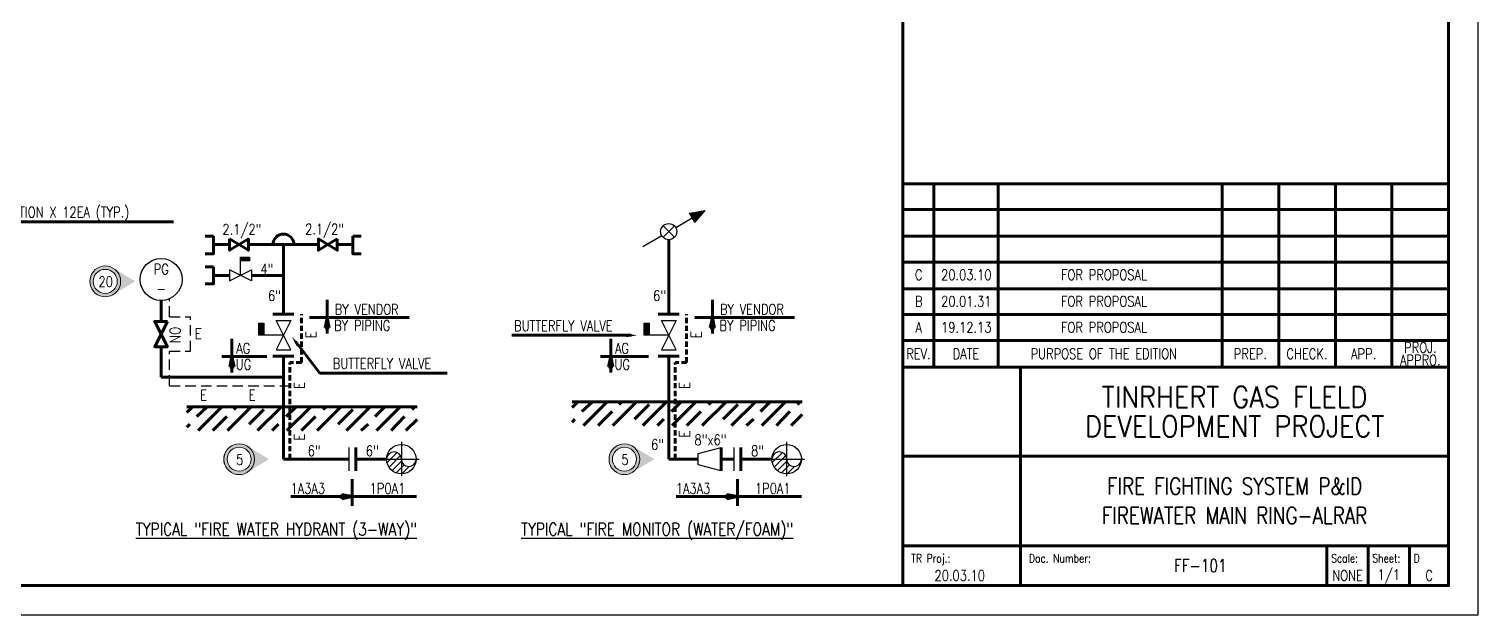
# Model space of a CAD drawing. Header units: millimetres. Extents: x 0 to 841, y 0 to 594.
# Drawn here: x 495.8 to 841, y 0 to 139.5 of the extents above; entities that cross this region are included whole.
import ezdxf
from ezdxf.enums import TextEntityAlignment as Align

# ---------------------------------------------------------------- set-up
doc = ezdxf.new("R2010")
doc.units = ezdxf.units.MM
doc.linetypes.add('HIDDEN', pattern=[0.375, 0.25, -0.125])
for name, color, linetype in [('(USER) FF_FIRE MONITOR', 2, 'Continuous'), ('2c', 7, 'Continuous'), ('border', 7, 'Continuous'), ('Fire-Line-Heat', 1, 'Continuous'), ('Fire-Note Symbol', 7, 'Continuous'), ('Fire-Text', 7, 'Continuous'), ('Fire-Text-1', 7, 'Continuous'), ('Fire-Valve-Drain', 2, 'Continuous'), ('Fire-Valve-Gate', 2, 'Continuous'), ('Instrument-Equip-Number', 4, 'Continuous'), ('Reducer', 2, 'Continuous'), ('TITLE', 7, 'Continuous')]:
    doc.layers.add(name, color=color, linetype=linetype)
for name, color, linetype, lineweight in [('FF_DETAIL', 7, 'Continuous', 100), ('H', 7, 'Continuous', 100), ('P', 250, 'Continuous', 100)]:
    doc.layers.add(name, color=color, linetype=linetype, lineweight=lineweight)
doc.styles.add('ROMANS', font='romans.shx', dxfattribs={"width": 0.85})

# ---------------------------------------------------------------- blocks, each defined once
blk = doc.blocks.new('A$C67D7609D')
at = {"layer": 'FF_DETAIL', "linetype": 'Continuous'}
h = blk.add_hatch(color=256, dxfattribs=at)
h.dxf.hatch_style = 1
h.paths.add_polyline_path([(0, 0), (-2.5, -0.5), (-2.5, 0.5)])
for p, q in [((-2.5, 0.5), (-2.5, -0.5)), ((0, 0), (-2.5, 0.5)), ((0, 0), (-2.5, -0.5))]:
    blk.add_line(p, q, dxfattribs=at)
blk = doc.blocks.new('*X11')
at = {"color": 0}
for p, q in [((2879.541752926966, 10374.87363350437), (2880.226396830099, 10375.5582774075)), ((2879.581450589932, 10375.35527290558), (2879.764640002325, 10375.53846231797)), ((2879.673873795522, 10374.56381263468), (2880.453967819266, 10375.34390665843)), ((2879.882468202334, 10374.33046530325), (2880.530814104566, 10374.97881120548)), ((2880.163110661375, 10374.16916602405), (2880.705927101239, 10374.71198246392)), ((2880.541638897811, 10374.10575252225), (2881.042028154288, 10374.60614177872))]:
    blk.add_line(p, q, dxfattribs=at)
blk = doc.blocks.new('Fire-Note Symbol')
at = {"layer": 'Fire-Note Symbol', "linetype": 'Continuous', "lineweight": 18}
h = blk.add_hatch(color=256, dxfattribs=at)
edge = h.paths.add_edge_path(flags=16)
edge.add_arc((0, 0), 2.857142857142858, 90.00000000000001, 450)
edge = h.paths.add_edge_path()
edge.add_line((-7.142857142858702, 0), (-1.881582785996898, -3.146350784999981))
edge.add_arc((0, 0), 3.66604378626667, 239.119704225398, 480.880295774603)
edge.add_line((-1.881582785998035, 3.146350784999413), (-7.142857142859611, -7.958078640513122e-13))
h = blk.add_hatch(color=256, dxfattribs=at)
edge = h.paths.add_edge_path(flags=16)
edge.add_arc((0, 0), 2.857142857142858, 270, 630, ccw=False)
edge = h.paths.add_edge_path()
edge.add_line((-7.142857142858702, 0), (-1.881582785996898, 3.146350784999981))
edge.add_arc((0, 0), 3.66604378626667, 239.1197042253969, 480.88029577460213, ccw=False)
edge.add_line((-1.881582785998035, -3.146350785000323), (-7.142857142859611, -1.13686837721616e-13))
blk.add_circle((0, 0), 2.857142857142858, dxfattribs=at)
blk.add_circle((0, 0), 2.857142857142858, dxfattribs=at)
for start, end in [(329.119704225397, 210.880295774603), (149.119704225397, 30.880295774603)]:
    blk.add_arc((0, 0), 3.66604378626667, start, end, dxfattribs=at)
blk = doc.blocks.new('A$C81360838')
at = {"layer": 'TITLE'}
h = blk.add_hatch(color=7, dxfattribs=at)
h.dxf.hatch_style = 1
h.paths.add_polyline_path([(0, 5), (2.500000000000057, 5), (2.500000000000057, 3.999999999999972), (0, 3.999999999999972)])
at = {"layer": 'Fire-Valve-Drain', "color": 7}
blk.add_line((0, 0), (0, 3.999999999999972), dxfattribs=at)
blk.add_lwpolyline([(0, 5), (2.500000000000057, 5), (2.500000000000057, 3.999999999999972), (0, 3.999999999999972)], close=True, dxfattribs=at)
at = {"layer": 'Fire-Valve-Gate', "color": 7}
blk.add_lwpolyline([(2.999999999999602, -1.500000000004093), (-2.999999999999545, 1.500000000004093), (-2.999999999999545, -1.499999999995225), (2.999999999999602, 1.499999999995225)], close=True, dxfattribs=at)

msp = doc.modelspace()

# ---------------------------------------------------------------- hatches: boundary and pattern name
at = {"layer": '(USER) FF_FIRE MONITOR', "linetype": 'Continuous'}
h = msp.add_hatch(color=0, dxfattribs=at)
h.dxf.hatch_style = 1
h.paths.add_polyline_path([(653.1990118491669, 95.58636412957776), (656.8846249583755, 96.2362371612536), (654.4790118491669, 93.36933909574623)])
at = {"layer": 'H', "linetype": 'Continuous'}
for points in [[(560.3271120997154, 64.38461093377782), (559.6679878152711, 63.87470935297938), (558.4420824381593, 66.23761515025967)], [(559.6679878152711, 63.87470935297938), (560.3271120997154, 64.38461093377782), (558.4420824381593, 66.23761515025967)], [(638.0954876868091, 66.92503156999237), (638.0954876868091, 66.09169823665889), (640.7145353058565, 66.56788871284948)], [(638.0954876868091, 66.09169823665889), (638.0954876868091, 66.92503156999237), (640.7145353058565, 66.56788871284948)]]:
    msp.add_hatch(color=0, dxfattribs=at).paths.add_polyline_path(points)

# ---------------------------------------------------------------- linework, layer by layer
at = {"layer": '(USER) FF_FIRE MONITOR', "color": 0, "linetype": 'Continuous'}
for p, q in [((649.8906350859279, 92.19825522551241), (653.839011849183, 94.4778516126346)), ((653.1990118491669, 95.58636412957776), (656.8846249583755, 96.2362371612536)), ((654.4790118491669, 93.36933909574623), (653.1990118491669, 95.58636412957776)), ((654.4790118491669, 93.36933909574623), (656.8846249583755, 96.2362371612536)), ((642.0926057016995, 87.69606086138992), (646.5650975353938, 90.27825522551575)), ((649.585511330539, 89.880610205636), (646.8702212907826, 92.59590024539216)), ((646.8702212907826, 89.880610205636), (649.585511330539, 92.59590024539216))]:
    msp.add_line(p, q, dxfattribs=at)
msp.add_circle((648.2278663106608, 91.23825522551408), 1.919999999999959, dxfattribs=at)
at = {"color": 1}
for p, q in [((584.5502586954956, 41.19590866725474), (584.5502586954956, 33.00409276290043)), ((676.3183094648132, 41.19590866725474), (676.3183094648132, 33.00409276290043)), ((580.4315232966419, 37.08155629697285), (588.8177181709243, 37.08155629697285)), ((672.1995740659595, 37.08155629697285), (680.5857689402419, 37.08155629697285))]:
    msp.add_line(p, q, dxfattribs=at)
at = {"color": 0}
for centre in [(584.5502586954956, 37.08155629697285), (676.3183094648132, 37.08155629697285)]:
    msp.add_circle(centre, 3.507874015748031, dxfattribs=at)
at = {"color": 1}
for centre, start, end in [((582.7963216876215, 37.08155629697285), 0, 180), ((674.564372456939, 37.08155629697285), 0, 180), ((586.3041957033697, 37.08155629697285), 180, 0), ((678.0722464726873, 37.08155629697285), 180, 0)]:
    msp.add_arc(centre, 1.753937007874016, start, end, dxfattribs=at)
at = {"layer": 'border'}
msp.add_lwpolyline([(0, 0), (841, 0), (841, 594), (0, 594)], close=True, dxfattribs=at)
at = {"layer": 'FF_DETAIL', "color": 0, "linetype": 'Continuous'}
for p, q in [((527.3216665389718, 69.84991663939982), (527.3216665388688, 74.84991663939982)), ((527.3216665388577, 56.57293186970765), (527.3216665388577, 63.84991663940073)), ((556.4598155413432, 56.57293186970765), (527.3216665388577, 56.57293186970765))]:
    msp.add_line(p, q, dxfattribs=at)
at = {"layer": 'FF_DETAIL', "color": 1, "linetype": 'HIDDEN', "ltscale": 5}
for p, q in [((560.7344282687154, 60.09377722366122), (560.7344282687154, 71.56788871284903)), ((652.502479038033, 60.09377722366122), (652.502479038033, 71.56788871284903)), ((560.7344282687154, 60.09377722366122), (557.9598155413432, 60.09377722366122)), ((557.9598155413432, 37.08155629697285), (557.9598155413432, 60.09377722366122)), ((652.502479038033, 60.09377722366122), (649.7278663106608, 60.09377722366122)), ((649.7278663106608, 37.08155629697285), (649.7278663106608, 60.09377722366122))]:
    msp.add_line(p, q, dxfattribs=at)
at = {"layer": 'FF_DETAIL', "color": 0, "linetype": 'Continuous'}
for points in [[(530.2753421895445, 93.59861014556077), (448.3660382832454, 93.59861014556077), (440.9348853877282, 80.63618822949229)], [(539.7997515723209, 90.14506612485002), (537.8005438960381, 90.14506612485002)], [(539.7997515723209, 90.14506612485002), (539.7997515723209, 85.98005013259444), (537.8005438960381, 85.98005013259444)], [(572.9532788706756, 90.14506612485002), (574.952486546958, 90.14506612485002)], [(572.9532788706756, 90.14506612485002), (572.9532788706756, 85.98005013259444), (574.952486546958, 85.98005013259444)], [(543.6315662851962, 88.1458584485672), (539.7997515723209, 88.1458584485672)], [(543.6315662851962, 89.47866356608893), (543.6315662851962, 86.81305333104547), (548.1297835568321, 89.47866356608893), (548.1297835568321, 86.81305333104547), (543.6315662851962, 89.47866356608893)], [(548.1297835568321, 88.1458584485672), (564.7898475258544, 88.1458584485672)], [(556.4598155413432, 71.56788871284903), (556.4598155413432, 88.1458584485672)], [(569.2880647974907, 89.47866356608893), (569.2880647974907, 86.81305333104547), (564.7898475258544, 89.47866356608893), (564.7898475258544, 86.81305333104547), (569.2880647974907, 89.47866356608893)], [(569.2880647974907, 88.1458584485672), (572.9532788706756, 88.1458584485672)], [(648.2278663106608, 71.56788871284903), (648.2278663106608, 89.31825522551412)], [(539.7997515723209, 82.81463797847982), (537.8005438960381, 82.81463797847982)], [(539.7997515723209, 82.81463797847982), (539.7997515723209, 78.81622262591463), (537.8005438960381, 78.81622262591463)], [(543.6315662851962, 80.81543030219746), (539.7997515723209, 80.81543030219746)], [(548.8315662851965, 80.81543030219746), (556.4598155413432, 80.81543030219746)], [(566.8719060834514, 74.9829047051046), (566.8719060834514, 66.986073999974)], [(658.639956852769, 74.9829047051046), (658.639956852769, 66.986073999974)], [(562.6920155413382, 70.81788871284903), (586.4256103376824, 70.81788871284903)], [(654.4600663106557, 70.81788871284903), (678.193661107, 70.81788871284903)], [(544.1939539458222, 65.68638800302733), (544.1939539458222, 57.6895572978965)], [(634.4030812550022, 65.68638800302733), (634.4030812550022, 57.6895572978965)], [(541.8055114369845, 61.52137201077176), (552.5128929802663, 61.52137201077176)], [(556.4598155413432, 61.56788871284999), (556.4598155413432, 37.08155629697285)], [(632.0146387461646, 61.52137201077176), (643.3811182864561, 61.52137201077176)], [(648.2278663106608, 61.56788871284999), (648.2278663106608, 37.08155629697285)], [(533.4689272640926, 48.2099496756407), (534.8017323816143, 49.54275479316243)], [(533.4689272640926, 49.54275479316243), (588.2805377221757, 49.54275479316243)], [(535.8013362197557, 47.21034583749952), (538.3003458151088, 49.54275479316243)], [(536.1345374991361, 43.87833304369485), (541.7989592486038, 49.54275479316243)], [(543.1317643661255, 43.87833304369485), (548.7961861155932, 49.54275479316243)], [(544.6311701233376, 48.87635223440157), (545.2975726820982, 49.54275479316243)], [(548.2963841965225, 45.37773880090708), (551.794997630017, 48.87635223440157)], [(550.2955918728048, 43.87833304369485), (555.9600136222725, 49.54275479316243)], [(557.1262181001043, 47.21034583749952), (559.4586270557675, 49.54275479316243)], [(557.2928187397943, 43.87833304369485), (562.957240489262, 49.54275479316243)], [(564.4566462464741, 43.87833304369485), (570.1210679959418, 49.54275479316243)], [(565.9560520036857, 48.87635223440157), (566.6224545624468, 49.54275479316243)], [(569.4546654371807, 45.37773880090708), (572.9532788706756, 48.87635223440157)], [(571.4538731134635, 43.87833304369485), (577.1182948629312, 49.54275479316243)], [(578.2844993407625, 47.21034583749952), (580.6169082964257, 49.54275479316243)], [(578.6177006201428, 43.87833304369485), (584.2821223696105, 49.54275479316243)], [(587.1143332443444, 48.87635223440157), (587.7807358031055, 49.54275479316243)], [(625.2369780334102, 49.41000363404942), (626.5697831509319, 50.74280875157115)], [(625.2369780334102, 50.74280875157115), (680.0485884914933, 50.74280875157115)], [(627.5693869890733, 48.41039979590823), (630.0683965844264, 50.74280875157115)], [(627.9025882684537, 45.07838700210357), (633.5670100179213, 50.74280875157115)], [(631.4012017019486, 45.07838700210357), (634.7332144957531, 48.41039979590823)], [(634.8998151354431, 45.07838700210357), (640.5642368849108, 50.74280875157115)], [(636.3992208926552, 50.07640619281028), (637.0656234514158, 50.74280875157115)], [(640.0644349658401, 46.5777927593158), (643.5630483993345, 50.07640619281028)], [(642.0636426421224, 45.07838700210357), (647.7280643915901, 50.74280875157115)], [(648.8942688694219, 48.41039979590823), (651.2266778250851, 50.74280875157115)], [(649.0608695091119, 45.07838700210357), (654.7252912585795, 50.74280875157115)], [(652.5594829426068, 45.07838700210357), (655.8914957364113, 48.41039979590823)], [(656.2246970157917, 45.07838700210357), (661.8891187652594, 50.74280875157115)], [(657.7241027730033, 50.07640619281028), (658.3905053317644, 50.74280875157115)], [(661.2227162064983, 46.5777927593158), (664.7213296399932, 50.07640619281028)], [(663.2219238827811, 45.07838700210357), (668.8863456322488, 50.74280875157115)], [(670.0525501100801, 48.41039979590823), (672.3849590657433, 50.74280875157115)], [(670.3857513894604, 45.07838700210357), (676.0501731389281, 50.74280875157115)], [(673.8843648229554, 45.07838700210357), (677.0497769770695, 48.41039979590823)], [(678.882384013662, 50.07640619281028), (679.5487865724231, 50.74280875157115)], [(533.4689272640926, 44.71133624214599), (534.1353298228537, 45.37773880090708)], [(539.633150932631, 43.87833304369485), (542.9651637264355, 47.21034583749952)], [(553.7942053062998, 43.87833304369485), (555.2936110635119, 45.37773880090708)], [(560.7914321732892, 43.87833304369485), (564.1234449670937, 47.21034583749952)], [(574.952486546958, 43.87833304369485), (576.6184929438605, 45.37773880090708)], [(582.1163140536378, 43.87833304369485), (585.281726207752, 47.21034583749952)], [(585.6149274871323, 43.87833304369485), (588.2805377221757, 46.54394327873842)], [(625.2369780334102, 45.91139020055471), (625.9033805921713, 46.5777927593158)], [(645.5622560756174, 45.07838700210357), (647.0616618328295, 46.5777927593158)], [(666.7205373162756, 45.07838700210357), (668.3865437131781, 46.5777927593158)], [(677.3829782564499, 45.07838700210357), (680.0485884914933, 47.74399723714714)], [(573.6677821350659, 39.83046685186127), (573.6677821350659, 34.33264574208442)], [(660.7170657284839, 39.83046685186127), (660.7170657284839, 34.33264574208442)], [(665.4358329043835, 39.83046685186127), (665.4358329043835, 34.33264574208442)], [(556.4598155413432, 37.08155629697285), (572.0017757381634, 37.08155629697285)], [(573.6677821350659, 37.08155629697285), (581.0423846797476, 37.08155629697285)], [(648.2278663106608, 37.08155629697285), (655.2192446187071, 37.08155629697285)], [(660.7170657284839, 37.08155629697285), (663.769826507481, 37.08155629697285)], [(665.4358329043835, 37.08155629697285), (672.8104354490652, 37.08155629697285)], [(572.8347789366146, 32.34306429621665), (572.8347789366146, 25.99789592289108)], [(664.6028297059322, 32.34306429621665), (664.6028297059322, 25.99789592289108)], [(588.118191154728, 28.16317375410335), (558.2393922888773, 28.16317375410335)], [(679.8862419240456, 28.16317375410335), (650.0074430581949, 28.16317375410335)]]:
    msp.add_lwpolyline(points, dxfattribs=at)
msp.add_lwpolyline([(528.8216665388663, 69.84991663939982), (525.8216665388582, 63.84991663940073), (528.8216665388572, 63.84991663940073), (525.8216665388668, 69.84991663939982)], close=True, dxfattribs=at)
at = {"layer": 'FF_DETAIL', "linetype": 'Continuous'}
msp.add_arc((556.4598155413432, 88.1458584485672), 2.5, 0, 180, dxfattribs=at)
at = {"layer": 'Fire-Line-Heat', "linetype": 'HIDDEN', "ltscale": 10}
for p, q in [((529.3216665388577, 70.95415835927733), (529.3216665388577, 75.26734094443913)), ((529.3216665388577, 70.95415835927733), (534.3216665388577, 70.95415835927733)), ((534.3216665388577, 62.74567491952322), (534.3216665388577, 70.95415835927733)), ((529.3216665388577, 54.57293186970765), (529.3216665388577, 62.74567491952322)), ((529.3216665388577, 62.74567491952322), (534.3216665388577, 62.74567491952322)), ((529.3216665388577, 54.57293186970765), (557.959815541343, 54.57293186970765))]:
    msp.add_line(p, q, dxfattribs=at)
at = {"layer": 'Instrument-Equip-Number', "color": 0}
msp.add_circle((527.3216665388688, 79.84991663939982), 5, dxfattribs=at)
at = {"layer": 'P', "color": 0, "linetype": 'Continuous'}
for points in [[(27.98887831171169, 586.9340536286556), (27.98887831171169, 6.997226866989422), (834.0027731330106, 6.997226866989422), (834.0027731330106, 586.9340536286556), (27.98887831171169, 586.9340536286556)], [(704.0027731330106, 586.9340536286556), (704.0027731330106, 6.997226866989422)], [(704.0542741746367, 102.6259940491775), (834.0027731330106, 102.6259940491775)], [(711.3847023210064, 102.6259940491775), (711.3847023210064, 58.97662645033893)], [(726.7131496580832, 102.6259940491775), (726.7131496580832, 58.97662645033893)], [(780.0241658733785, 58.97662645033893), (780.0241658733785, 102.6259940491775)], [(793.5188176882866, 58.97662645033893), (793.5188176882866, 102.6259940491775)], [(807.0134695031948, 58.97662645033893), (807.0134695031948, 102.6259940491775)], [(820.5081213181029, 58.97662645033893), (820.5081213181029, 102.6259940491775)], [(834.0027731330106, 96.46177038063911), (704.0542741746367, 96.46177038063911)], [(834.0027731330106, 90.13094607241067), (704.0542741746367, 90.13094607241067)], [(834.0027731330106, 83.96672240387238), (704.0542741746367, 83.96672240387238)], [(834.0027731330106, 77.63589809564382), (704.0542741746367, 77.63589809564382)], [(558.9598155413432, 71.56788871284903), (553.9598155413432, 71.56788871284903)], [(650.7278663106608, 71.56788871284903), (645.7278663106608, 71.56788871284903)], [(834.0027731330106, 71.47167442710577), (704.0542741746367, 71.47167442710577)], [(639.2859638772852, 66.56788871284948), (610.8981670378473, 66.56788871284948)], [(559.3161994338134, 65.10768780549847), (565.1371316123737, 57.5832597560991), (595.4662963448179, 57.5832597560991)], [(834.0027731330106, 65.30745075856748), (704.0542741746367, 65.30745075856748)], [(558.9598155413328, 61.56788871284999), (553.9598155413328, 61.56788871284999)], [(650.7278663106504, 61.56788871284999), (645.7278663106504, 61.56788871284999)], [(704.0027731330106, 58.97662645033893), (834.0027731330106, 58.97662645033893)], [(732.0431816425944, 58.97662645033893), (732.0431816425944, 6.997226866989422)], [(732.0431816425944, 37.81834520968061), (704.0027731330106, 37.81834520968061)], [(732.0431816425944, 37.81834520968061), (834.0027731330106, 37.81834520968061)], [(704.0027731330106, 16.49346332933203), (834.0027731330106, 16.49346332933203)], [(805.0142618269119, 16.49346332933203), (805.0142618269119, 6.997226866989422)], [(814.8436995686347, 16.49346332933203), (814.8436995686347, 6.997226866989422)], [(824.673137310358, 16.49346332933203), (824.673137310358, 6.997226866989422)]]:
    msp.add_lwpolyline(points, dxfattribs=at)
at = {"layer": 'Reducer', "color": 0}
for p, q in [((572.0017757381634, 39.83046685186127), (572.0017757381634, 34.33264574208442)), ((572.0017757381634, 38.58155629697285), (572.0017757381634, 35.58155629697285)), ((655.2192446187071, 38.45601157441706), (660.7170657284839, 39.83046685186127)), ((655.2192446187071, 35.70710101952864), (655.2192446187071, 38.45601157441706)), ((663.769826507481, 39.83046685186127), (663.769826507481, 34.33264574208442)), ((663.769826507481, 38.58155629697285), (663.769826507481, 35.58155629697285)), ((660.7170657284839, 34.33264574208442), (655.2192446187071, 35.70710101952864))]:
    msp.add_line(p, q, dxfattribs=at)

# ---------------------------------------------------------------- block references
at = {"color": 1, "xscale": 3.507874015748031, "yscale": 3.507874015748031, "zscale": 3.507874015748031}
for p in [(-9519.931805913046, -36357.48103421631), (-9428.163755143727, -36357.48103421631)]:
    msp.add_blockref('*X11', p, dxfattribs=at)
at = {"layer": 'FF_DETAIL', "color": 0, "linetype": 'Continuous', "xscale": 0.8666666666668638, "yscale": 0.8666666666668638, "zscale": 0.8666666666668638}
msp.add_blockref('A$C81360838', (546.2315662851963, 80.81543030219362), dxfattribs=at)
at = {"layer": 'FF_DETAIL', "color": 0, "linetype": 'Continuous', "xscale": 1.166666666666667, "yscale": 1.166666666666667, "zscale": 1.166666666666667, "rotation": 90.00000000000001}
for p in [(556.459815541338, 66.56788871284948), (648.2278663106556, 66.56788871284948)]:
    msp.add_blockref('A$C81360838', p, dxfattribs=at)
at = {"layer": 'FF_DETAIL', "linetype": 'Continuous', "xscale": -1}
for p, rotation in [((566.8719060834514, 70.81788871284903), 270), ((658.639956852769, 70.81788871284903), 270), ((544.1939539458222, 61.52137201077176), 270), ((634.4030812550022, 61.52137201077176), 270), ((572.8347789366146, 28.16317375410335), 180), ((664.6028297059322, 28.16317375410335), 180)]:
    msp.add_blockref('A$C67D7609D', p, dxfattribs=dict(at, rotation=rotation))
at = {"layer": 'Fire-Note Symbol', "color": 0, "xscale": -1}
for p in [(514.0182348888216, 79.39836484813122), (545.9063989658466, 37.0708041303792), (637.6744497351642, 37.0708041303792)]:
    msp.add_blockref('Fire-Note Symbol', p, dxfattribs=at)

# ---------------------------------------------------------------- texts
at = {"color": 0, "linetype": 'Continuous', "style": 'ROMANS', "width": 0.8}
for s, height, p in [('BUTTERFLY VALVE', 2.5, (611.3981402327643, 67.56788871284937)), ('BUTTERFLY VALVE', 2.5, (568.2044183879962, 58.58325975609898)), ('TR Proj.:', 2, (706.0027731330106, 12.4934633293318)), ('Doc. Number:', 2, (734.0431816425944, 12.4934633293318)), ('Scale:', 2, (806.0142618269119, 12.4934633293318)), ('Sheet:', 2, (815.8436995686347, 12.4934633293318)), ('D', 2, (825.673137310358, 12.4934633293318))]:
    msp.add_text(s, height=height, dxfattribs=at).set_placement(p)
at = {"color": 0, "linetype": 'Continuous', "style": 'ROMANS'}
for s, height, width, p in [('TINRHERT GAS FLELD', 5, 0.9, (783.0229773878027, 51.89748583000983)), ('DEVELOPMENT PROJECT', 5, 0.9, (783.0229773878027, 44.89748583000983)), ('FIRE FIGHTING SYSTEM P&ID', 4, 0.8, (783.0229773878027, 30.65590426950632)), ('FIREWATER MAIN RING-ALRAR', 4, 0.8, (783.0229773878027, 23.65590426950632)), ('FF-101', 3, 0.8, (774.8564110019206, 11.74694113977864))]:
    msp.add_text(s, height=height, dxfattribs=dict(at, width=width)).set_placement(p, align=Align.MIDDLE_CENTER)
at = {"layer": '2c', "style": 'ROMANS', "width": 0.8}
for s, height, p in [('2-1/2" FLUSHING HOSE CONNECTION X 12EA (TYP.)', 2.5, (447.8943898085922, 94.59861014556077)), ('2.1/2"', 2.5, (541.948297163533, 90.54211185989539)), ('2.1/2"', 2.5, (561.6300075806935, 90.5809395276267)), ('4"', 2.5, (550.984716370336, 81.03326388963319)), ('6"', 2.5, (552.758355295105, 74.75022641215674)), ('6"', 2.5, (644.5264060644226, 74.75022641215674)), ('BY VENDOR', 2.5, (568.6578355893939, 71.49412818610926)), ('BY VENDOR', 2.5, (660.4258863587115, 71.49412818610926)), ('BY PIPING', 2.5, (568.5485528420845, 67.65361098870926)), ('BY PIPING', 2.5, (660.3166036114021, 67.65361098870926)), ('AG', 2.5, (545.2233452284217, 62.197611484032)), ('AG', 2.5, (635.4324725376018, 62.197611484032)), ('UG', 2.5, (545.1140624811123, 58.35709428663199)), ('UG', 2.5, (635.3231897902924, 58.35709428663199)), ('6"', 2.5, (644.02984967778, 39.33683647052226)), ('6"', 2.5, (562.2407334872632, 37.80393614449372)), ('6"', 2.5, (576.0818402997106, 37.80393614449372)), ('8"', 2.5, (667.8498910690282, 37.80393614449372)), ('1A3A3', 2.5, (558.1520577607942, 28.83941322736359)), ('1P0A1', 2.5, (576.9953723326414, 28.83941322736359)), ('1A3A3', 2.5, (649.9201085301117, 28.83941322736359)), ('1P0A1', 2.5, (668.763423101959, 28.83941322736359)), ('%%UTYPICAL "FIRE WATER HYDRANT (3-WAY)"', 3, (521.3067209427954, 18.90835250424198)), ('%%UTYPICAL "FIRE MONITOR (WATER/FOAM)"', 3, (613.074771712113, 18.90835250424198))]:
    msp.add_text(s, height=height, dxfattribs=at).set_placement(p)
at = {"layer": '2c', "color": 1, "style": 'ROMANS', "width": 0.8}
for p in [(564.2565372196209, 65.88931507960098), (656.0245879889385, 65.88931507960098), (561.4819244922487, 53.80780710644996), (653.2499752615663, 53.80780710644996), (561.4819244922487, 41.49069230013248), (653.2499752615663, 42.25072288431858)]:
    msp.add_text('E', height=2.5, rotation=90, dxfattribs=at).set_placement(p)
for p in [(536.5996859393501, 51.05082291880217), (548.1567701614815, 51.05082291880217)]:
    msp.add_text('E', height=2.5, dxfattribs=at).set_placement(p)
at = {"layer": 'Fire-Line-Heat', "linetype": 'HIDDEN', "ltscale": 10, "style": 'ROMANS', "width": 0.85}
msp.add_text('E', height=2.5, dxfattribs=at).set_placement((535.3216665388577, 65.71667435364387))
at = {"layer": 'Fire-Note Symbol', "color": 0, "style": 'ROMANS', "width": 0.8}
for s, p in [('20', (514.129914806023, 79.3067411867612)), ('5', (546.018078883048, 36.97918046900918)), ('5', (637.7861296523656, 36.97918046900918))]:
    msp.add_text(s, height=2.5, dxfattribs=at).set_placement(p, align=Align.MIDDLE_CENTER)
at = {"layer": 'Fire-Text', "linetype": 'Continuous', "style": 'ROMANS', "width": 0.85}
msp.add_text('NO', height=2.5, rotation=90, dxfattribs=at).set_placement((531.9002732636907, 64.63253802305653))
at = {"layer": 'Fire-Text-1', "style": 'ROMANS', "width": 0.8}
msp.add_text('8"x6"', height=2.5, dxfattribs=at).set_placement((654.3660479757757, 40.44427210701423))
at = {"layer": 'Instrument-Equip-Number', "color": 0, "linetype": 'Continuous', "style": 'ROMANS', "width": 0.8}
for s, p in [('PG', (527.3458913201589, 82.28898154586383)), ('-', (527.321666538757, 77.59991661713812))]:
    msp.add_text(s, height=2.499999955471486, dxfattribs=at).set_placement(p, align=Align.MIDDLE_CENTER)
at = {"layer": 'TITLE', "color": 0, "linetype": 'Continuous', "style": 'ROMANS', "width": 0.8}
for s, p in [('C', (707.7709892894477, 80.96791088944838)), ('20.03.10', (719.100427031171, 80.96791088944838)), ('FOR PROPOSAL', (751.920158807357, 80.96791088944838)), ('B', (707.7709892894477, 74.63708658121982)), ('20.01.31', (719.100427031171, 74.63708658121982)), ('FOR PROPOSAL', (751.920158807357, 74.63708658121982)), ('A', (707.7709892894477, 68.47286291268176)), ('19.12.13', (719.100427031171, 68.47286291268176)), ('FOR PROPOSAL', (751.920158807357, 68.47286291268176)), ('REV.', (707.7194882478216, 62.14203860445321)), ('DATE', (719.0489259895448, 62.14203860445321)), ('PURPOSE OF THE EDITION', (751.8686577657309, 62.14203860445321)), ('PREP.', (786.7714917808325, 62.14203860445321)), ('CHECK.', (800.2661435957407, 62.14203860445321)), ('APP.', (813.7607954106488, 62.14203860445321)), ('PROJ.', (827.2554472255565, 63.64203860445321)), ('APPRO.', (827.2554472255565, 60.64203860445321)), ('20.03.10', (717.5489259895448, 9.401567958628675)), ('NONE', (809.9289806977731, 9.401567958628675)), ('1/1', (819.7584184394964, 9.401567958628675)), ('C', (829.3379552216843, 9.401567958628675))]:
    msp.add_text(s, height=2.5, dxfattribs=at).set_placement(p, align=Align.MIDDLE)

doc.saveas('drawing.dxf')
